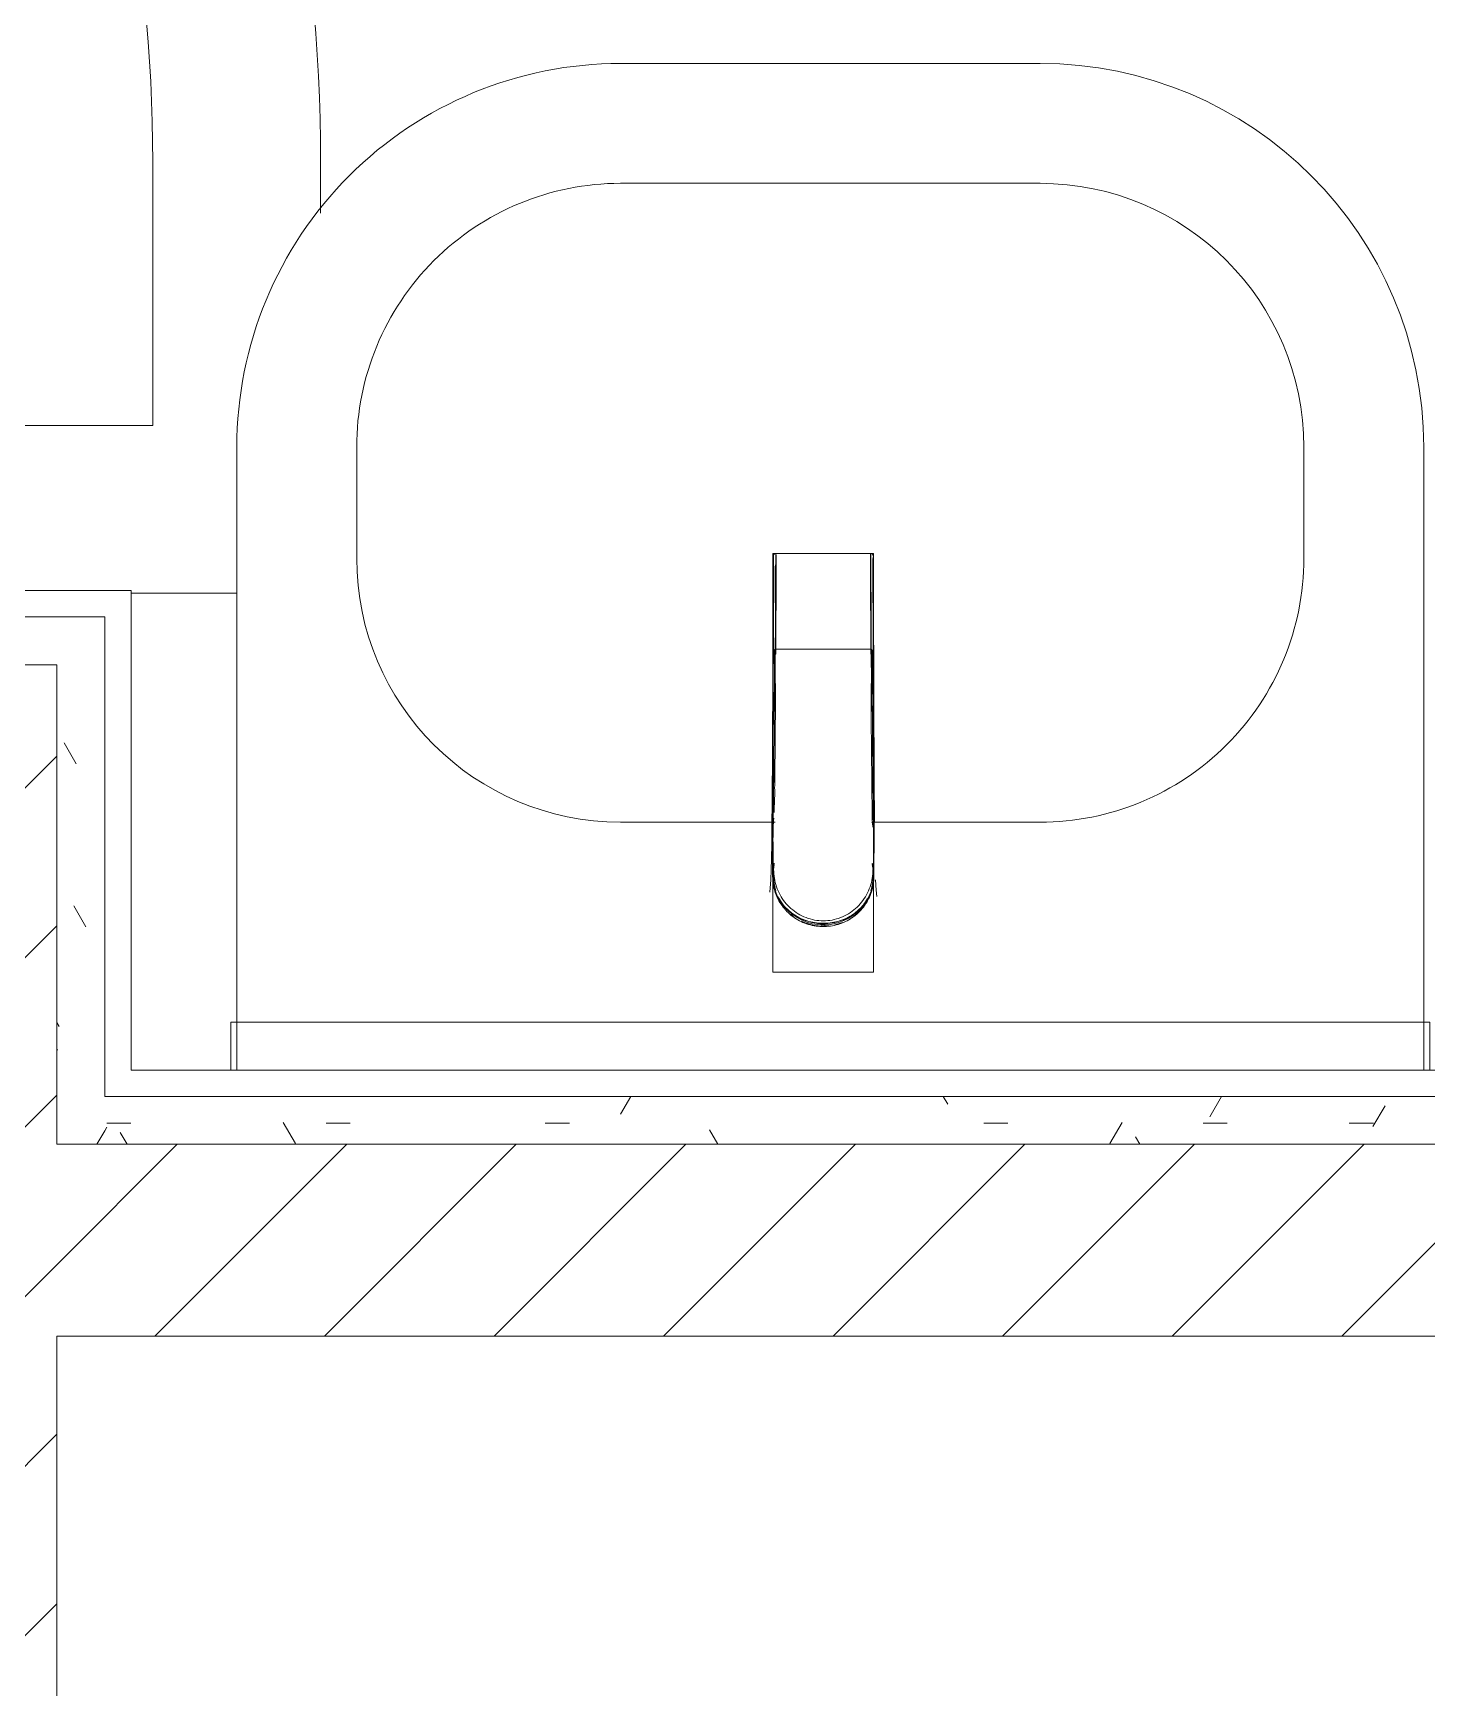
# Model space of a CAD drawing. Header units: millimetres. Extents: x 81382 to 274764, y -8553 to 29000.
# Drawn here: x 113050 to 113631, y 5400 to 6093 of the extents above; entities that cross this region are included whole.
import ezdxf

# ---------------------------------------------------------------- set-up
doc = ezdxf.new("R2010")
doc.units = ezdxf.units.MM
for name, color, linetype, lineweight in [('0-1', 7, 'Continuous', 9), ('A-WALL', 7, 'Continuous', 9), ('I-WALL', 7, 'Continuous', 9), ('P-SANR-FIXT', 7, 'Continuous', 9)]:
    doc.layers.add(name, color=color, linetype=linetype, lineweight=lineweight)
doc.layers.add('A-WALL-1', color=7, linetype='Continuous', lineweight=9, true_color=0x3c3c3c)
doc.layers.add('I-FURN-1', color=7, linetype='Continuous', lineweight=9, true_color=0xf0f0f0)
pattern_1 = [(45, (0, 0), (-35.35533905932738, 35.35533905932738), [])]
pattern_2 = [(0, (0, 0), (121.92, 30.48), [10.058, -81.382, 10.058, -81.382, -487.68]), (0, (0, 0), (121.92, 30.48), [-182.88, 10.058, -172.822, 10.058, -81.382, -213.36]), (0, (0, 0), (121.92, 30.48), [-457.2, 10.058, -50.902, 10.058, -142.342]), (120, (45.72, 15.24), (-87.35645430734967, 90.34581722939878), [10.058, -81.38199999999999, 10.058, -81.38199999999999, -487.6799999999999]), (120, (45.72, 15.24), (-87.35645430734967, 90.34581722939878), [-182.88, 10.058, -172.822, 10.058, -81.38199999999999, -213.36]), (120, (45.72, 15.24), (-87.35645430734967, 90.34581722939878), [-457.1999999999999, 10.058, -50.90199999999999, 10.058, -142.342]), (240, (60.96, 76.2), (-34.56354569265028, -120.8258172293988), [10.058, -81.382, 10.058, -81.382, -487.68]), (240, (60.96, 76.2), (-34.56354569265028, -120.8258172293988), [-182.88, 10.058, -172.822, 10.058, -81.382, -213.36]), (240, (60.96, 76.2), (-34.56354569265028, -120.8258172293988), [-457.2, 10.058, -50.902, 10.058, -142.342])]

# ---------------------------------------------------------------- blocks, each defined once
blk = doc.blocks.new('зеркало круглое500д - 1_22а зеркало круглое d500-30453653-План размещения напольных электротехнических лючков и розеток 3 этажа в осях 23-33')
at = {"layer": 'I-FURN-1'}
for p, q in [((-250.0000000001251, -2.165734258596785e-11), (-250.0000000001251, -20.00000000000845)), ((249.9999999998782, -20.00000000000845), (249.9999999998825, -8.662937034387142e-12)), ((-250, -20), (250, -20)), ((250, -20), (-250, -20))]:
    blk.add_line(p, q, dxfattribs=at)
blk = doc.blocks.new('поддон угловой - 900х900-V168-План размещения напольных электротехнических лючков и розеток 3 этажа в осях 23-33')
at = {"layer": 'P-SANR-FIXT'}
for p, q in [((380.0000000000035, -269.9999999999963), (380.0000000000035, -379.9999999999935)), ((450.000000000004, -291.4029690113288), (450.000000000004, -269.9999999999926)), ((380.0000000000035, -379.9999999999935), (-379.9999999999965, -379.9999999999934)), ((370.9654776371574, -449.9999999999939), (415.0613490578461, -449.9999999999939))]:
    blk.add_line(p, q, dxfattribs=at)
for centre, radius, start in [((-269.9999999999968, -269.9999999999949), 720.0000000000015, 359.9999999999996), ((-269.9999999999972, -269.9999999999942), 650.0000000000013, 1.272221872585407e-13)]:
    blk.add_arc(centre, radius, start, 89.9999999999997, dxfattribs=at)
blk = doc.blocks.new('Раковина Roca Debba 50x42 - гибкая подводка_ 640х550х165 PN6_3_ ХВ_ГВ накидная гайка BP DN15_ К-гл_кон_ П DN 50-30803987-План размещения напольных электротехнических лючков и розеток 3 этажа в осях 23-33')
at = {"layer": 'P-SANR-FIXT'}
for p, q in [((-254.9999999999985, -0.1619470783958465), (-254.9999999999984, -20.16194707837561)), ((240.0000000000016, -20.16194707838026), (240.0000000000016, -0.1619470783958371)), ((-254.9999999999984, -20.16194707837561), (-254.9999999999975, -259.9999999999995)), ((240.0000000000016, -260.0000000000005), (240.0000000000016, -20.16194707838026)), ((-94.99999999999837, -103.5553775447861), (-24.70918350230645, -103.5553775447855)), ((15.51848408815591, -103.5553775447851), (80.00000000000131, -103.5553775447845)), ((-204.9999999999985, -260.0000000000001), (-204.9999999999975, -213.5553775447862)), ((190.0000000000016, -213.5553775447829), (190.0000000000015, -259.9999999999991)), ((80.00000000000178, -369.999999999999), (-94.99999999999763, -369.999999999999)), ((-94.99999999999851, -419.9999999999985), (80.00000000000286, -419.9999999999995))]:
    blk.add_line(p, q, dxfattribs=at)
for centre, radius, start, end in [((-94.99999999999802, -213.5553775447858), 109.9999999999994, 90.00000000000011, 180.0000000000003), ((80.00000000000232, -213.5553775447837), 109.9999999999992, 1.081388591697596e-12, 90.00000000000058), ((-94.99999999999802, -259.9999999999995), 159.9999999999997, 179.9999999999992, 269.9999999999988), ((-94.99999999999802, -259.9999999999995), 109.9999999999996, 180.000000000001, 270.0000000000006), ((80.00000000000225, -260.0000000000004), 159.999999999999, 269.9999999999994, 5.724998426634331e-14), ((80.00000000000232, -260.0000000000005), 109.999999999999, 270, 1.488499590924926e-12)]:
    blk.add_arc(centre, radius, start, end, dxfattribs=at)
blk = doc.blocks.new('смеситель для раковины - Default-V177-План размещения напольных электротехнических лючков и розеток 3 этажа в осях 23-33')
at = {"layer": '0-1'}
for p, q in [((19.74899303452746, 151.6366968045085), (-19.75247243469381, 151.6366968045085)), ((19.81675726283902, 111.8456370811626), (-19.81651756194417, 111.8456370811626)), ((-20.3447600699195, 109.9916749555499), (-20.40197108835903, 97.38623646745589)), ((20.40577274114178, 97.38623646788903), (20.34856172268925, 109.9916749598164)), ((-22.23923922480882, 10.41332844465021), (-21.82564344246522, 15.59205301514866)), ((-20.74809917360824, 17.2212246280802), (-20.74809917360824, 16.69299501727762)), ((20.75190082639099, 16.69299501727762), (20.75190082639099, 17.2212246280802))]:
    blk.add_line(p, q, dxfattribs=at)
at = {"layer": '0-1', "flags": 128}
for points in [[(-19.75208917994451, 151.6362184671122), (-19.98970449525663, 151.6427977890951), (-20.17847348960225, 151.6018992851035), (-20.32647768324566, 151.5354533601734), (-20.44048456639248, 151.4565303584696), (-20.52692527643712, 151.3731559259323), (-20.59166119514879, 151.2904592434153), (-20.63985205551574, 151.2117237160502), (-20.67540480050206, 151.138929813356), (-20.70142471109871, 151.0729670722677), (-20.72039875244787, 151.0138182115428), (-20.73428627755296, 150.9607406266589), (-20.75162484224841, 150.8727217122183), (-20.78097523883038, 150.5538738966882), (-20.8114978481629, 149.7329148382809), (-20.83310803925755, 148.7264325089712), (-20.84839243541562, 147.6987050258787), (-20.85855196598873, 146.7128646229312), (-20.86738658547744, 145.3370862403601), (-21.08114059632703, 93.15138061032648)], [(19.74855831700729, 151.6361595455092), (20.00179684634043, 151.6281429046269), (20.2013124694476, 151.5789522544196), (20.35589975739747, 151.5083109833134), (20.47327823269861, 151.4280947911988), (20.56073342317057, 151.3455790921548), (20.62479515025858, 151.2652719579437), (20.67125149759935, 151.189965984175), (20.70450672831799, 151.1212523846718), (20.72784533733493, 151.0601943759468), (20.74397218993837, 151.0069493257611), (20.75515169376931, 150.9603671679069), (20.76311010769058, 150.9183843795944), (20.75266557082918, 150.617364403231)], [(-19.8146855818669, 111.8456178389256), (-19.90415513904668, 111.8365249355112), (-19.98586177795195, 111.8137061585576), (-20.05631819789141, 111.7821296808877), (-20.11445827264503, 111.7456564903474), (-20.20211582192796, 111.6620317174815), (-20.2518900140711, 111.5867520688191), (-20.28012522421512, 111.5260128777954), (-20.29606493906951, 111.4795422885212), (-20.30510569022554, 111.4447889783276), (-20.31045895464354, 111.4182094797906), (-20.31620857028745, 111.3783280212136), (-20.32278373471894, 111.2939375501548), (-20.32799488482005, 111.1709308763623), (-20.33225510839882, 111.0206986871609), (-20.3366612229625, 110.8021816910472), (-20.33946874138206, 110.613679586207), (-20.34278938873119, 110.2987353576755), (-20.34474735546108, 109.9915295352657)], [(12.14032599708847, -0.1415421187437687), (14.40394647340655, 1.668950587624931), (18.05693475473555, 6.118504103413966), (20.42773987869417, 11.5389717297319), (21.15287477670421, 17.1652274276017), (21.17424600791432, 36.17643440296607), (21.12481886580228, 56.03306094401534), (21.01034850614649, 111.3575496448609)], [(19.81662182241851, 111.8456366478208), (19.9264514728064, 111.8346185479214), (20.01103544452421, 111.8082854155083), (20.07700408764117, 111.7746764609489), (20.17669300752368, 111.6952016190327), (20.23617642424535, 111.6226227161937), (20.27141472872196, 111.5614510353371), (20.29203161534113, 111.5120063822327), (20.30404656544317, 111.4730215610548), (20.3111934303639, 111.4422490064452), (20.31573846525857, 111.4167097762098), (20.3240905894271, 111.3377222187886), (20.33281635236788, 111.1418105586514), (20.33771247984888, 110.9493977480268), (20.3415291019356, 110.7382914361337), (20.34601996916127, 110.3667117608803), (20.3485686130291, 109.9917533258667)], [(-18.89186811616599, 7.607505663976156), (-20.03748977365275, 10.30243771120138), (-20.76635326111764, 13.05477753554745), (-21.1414807917806, 18.55704024407771), (-21.10677040244637, 48.64820624086783), (-21.08114059632703, 93.15138061032648)], [(-21.82689458878371, 15.55972969641631), (-21.69684904477315, 19.72843974394112), (-21.59016617754969, 24.37764915213921), (-21.48100100069836, 30.76000480627451), (-21.40049570392498, 37.09225162023915), (-21.29453591180184, 49.37417295667347), (-21.19347303381502, 68.79431818155555), (-21.10222874717134, 88.00709882378641)], [(21.8238442380428, 15.59205301514866), (22.05687795808083, 11.21266780377007), (22.29575743533252, 8.674439436201636)]]:
    blk.add_lwpolyline(points, dxfattribs=at)
at = {"layer": 'P-SANR-FIXT'}
for p, q in [((21.00513532280377, 151.636666540973), (-20.99486467719623, 151.636666540973)), ((-20.99486467719623, 151.636666540973), (-20.99486467719623, -23.00001004761201)), ((21.00513532280376, -23.00001004761201), (21.00513532280377, 151.636666540973)), ((-19.67895260810136, 144.026606596803), (-19.81261094626732, 111.6800363848421)), ((19.81717442051302, 111.6799666394339), (19.68275558626871, 144.026606584135)), ((-20.42373430473773, 21.95511641752631), (-20.82467511054648, 19.81772915394433)), ((20.82847672360342, 19.81772988210421), (20.42755151743761, 21.95511382181114)), ((-20.9802665675065, 19.85063537714425), (-20.82467511054648, 19.81772915394433)), ((20.98406792972344, 19.85063754397428), (20.82847672360342, 19.81772988210421)), ((20.89599439143345, 18.53027112782451), (20.82847672360342, 19.81772988210421)), ((20.89685670491574, 18.37520672012225), (21.09785356845347, 18.44292549086427)), ((-0.5866319103652784, -2.760876055495171), (0.5848330719697744, -2.760876055495171)), ((-20.99486467719623, -23.00001004761201), (21.00513532280376, -23.00001004761201))]:
    blk.add_line(p, q, dxfattribs=at)
at = {"layer": 'P-SANR-FIXT', "flags": 128}
for points in [[(-21.11414295061297, 16.9243639201225), (-21.09581829638681, 42.15936739961406), (-20.99256475832969, 67.55821680674774), (-20.78438587829687, 118.3469356641232), (-20.68028674193932, 143.7412910952416), (-20.70163695344877, 149.3851841223136), (-20.79648898454121, 150.1581089009425), (-20.86764419792966, 145.2712041142589), (-20.89371167821938, 138.9164199569418), (-21.10187804522514, 88.08966260032864)], [(21.10568214878348, 88.08930077882391), (20.8975176336967, 138.9155879535504), (20.87145187214537, 145.2701680707597), (20.80030558443203, 150.1577552312277), (20.70544956692075, 149.3859956565182), (20.6840856582247, 143.7421302185301), (20.78818567054813, 118.3476033154038), (20.99636491935719, 67.5587913827583), (21.0996191653477, 42.15997815347545), (21.11794520322607, 16.92434035953979)], [(-20.10218377426136, 88.13189883408924), (-20.05537893836764, 99.55451845663906), (-20.00861785786481, 110.9775608008158), (-19.96183297871385, 122.4008608164696), (-19.91505186143095, 133.8232423099751), (-19.86826597929135, 145.246787221846)], [(19.87217429884691, 145.2469354682031), (19.89799134595375, 138.9008998615256), (19.9240470054304, 132.5548651959233), (19.9501037115418, 126.2088305334594), (19.97604985109883, 119.8627954212429), (20.00199525652206, 113.516760306036), (20.02797537524593, 107.1707253317642), (20.05397651322209, 100.82469044292), (20.07998415648797, 94.47865558052902), (20.10598379811833, 88.13262068560091)], [(-21.09405191805799, 18.44292520667424), (-21.09033277202166, 18.02784961093671), (-21.08661703952231, 17.61244571165079), (-21.08290471737806, 17.19681783486638), (-21.07919585228764, 16.78107578237319), (-21.07546567260889, 16.36650248944175)], [(-21.09070983928687, 18.57881587983389), (-21.08400684374692, 18.57830476897031), (-21.06820160225993, 18.57562349877612), (-21.04406483440922, 18.57241558107728), (-21.01306408493948, 18.55641849072184), (-20.97629014419534, 18.52794287614848), (-20.93570663805263, 18.50101127903596), (-20.89354820136141, 18.47554681407284)], [(-20.82467511054648, 19.8177291539443), (-20.85843391395728, 19.17400014088615), (-20.89219271717647, 18.53027112782431)], [(21.07926732396713, 16.36650235805938), (21.08299787512391, 16.78111685117116), (21.08670692914792, 17.19688016435673), (21.09041928097779, 17.61251154430884), (21.0941348398346, 18.0278962664147), (21.09785356845806, 18.44292549086422)], [(-15.90913505407252, 4.113189530071048), (-13.11345046550269, 1.634303895516821), (-9.796614685896095, -0.3600448019349453), (-6.058895182113321, -1.75878764146063), (-2.050193184227905, -2.486574497773847), (2.053875526080718, -2.486803367940714), (6.062511497654703, -1.758808158081389), (9.80025715381228, -0.3600813365922284), (11.14756400701617, 0.3513906625779589)], [(11.47477762850607, 0.5433676691279586), (13.11706734273155, 1.634286910629211), (15.91287606312991, 4.113074474590709)], [(0.5685230196267106, -3.913104222320663), (0.3451631383487636, -3.917879935938004), (0.1150317411163778, -3.920364055227929), (-0.1149263223656993, -3.92037429621976), (-0.3450559997271814, -3.91791070566837), (-0.56843530035561, -3.913154358526632)]]:
    blk.add_lwpolyline(points, dxfattribs=at)
at = {"layer": 'P-SANR-FIXT'}
for centre, major_axis, ratio, start_param, end_param in [((-19.79418433433197, 109.7018665071732), (-0.4999948413979928, 0.002271251673587012), 0.09584620223012078, 0.01729390838499856, 1.571163917550894), ((19.79798598362527, 109.7018672186429), (0.499994844600882, 0.002270545916764397), 0.09584762536029737, 4.711795026185859, 6.265891534169737), ((0.001900826263435662, 17.2212246280775), (20.75000000000009, 0), 0.9863401047215318, 3.038053842507051, 3.141592653589789), ((0.001900826263575251, 17.22122462807775), (20.75000000000007, 0), 0.986340104721531, 3.1415926535898, 3.441376980934831), ((0.001900826263575251, 16.69299501727429), (20.75, 0), 0.9863401047215319, 3.141592653589794, 3.372062163630729), ((0.001900826263575251, 17.22122462807775), (-20.75000000000005, 1.342031406742689e-12), 0.9863401047215319, 2.841808319109637, 3.141592653589855), ((0.001900826263575251, 16.69299501727429), (20.75000000000001, 0), 0.9863401047215312, 6.052715787134646, 6.283185307179575), ((0.001900826263435662, 17.2212246280775), (20.75000000000009, 0), 0.9863401047215322, 3.12455317608864e-15, 0.1035388110627967), ((0.001900826263575251, 16.69299501727429), (20.74999999999999, 0), 0.9863401047215331, 3.57112699459451, 3.769911184307749), ((0.001900826263575251, 17.22122462807775), (20.75000000000004, 0), 0.9863401047215336, 3.613982806743105, 5.358407981578402), ((0.001900826263575251, 16.69299501727429), (20.75000000000001, 0), 0.9863401047215309, 5.376246344305661, 5.846752158313699), ((0.001900826263575251, 17.22122462807775), (20.75000000000004, 0), 0.9863401047215334, 5.499138851310946, 5.804813311363487), ((0.001900826263575251, 16.69299501727429), (20.74999999999999, 0), 0.9863401047215332, 3.994762550340865, 4.078155740155074), ((0.001900826263575251, 16.69299501727429), (20.74999999999999, 0), 0.9863401047215332, 4.276565900730908, 4.807479091689769), ((0.001900826263575251, 16.69299501727429), (20.75000000000001, 0), 0.9863401047215313, 4.933799570291398, 5.107359516975287)]:
    blk.add_ellipse(centre, major_axis=major_axis, ratio=ratio, start_param=start_param, end_param=end_param, dxfattribs=at)
for points, knots in [([(-19.86826597929128, 145.2467872218508), (-19.86519401544539, 145.9778583353794), (-19.85650393047202, 147.4188600576949), (-19.8376463328884, 149.3063727834596), (-19.80751826001748, 150.7350430655503), (-19.77794262915132, 151.492502279909), (-19.75972075874584, 151.6364464317932), (-19.7522404728097, 151.6365789189006)], [0, 0, 0, 0, 0.1, 0.2, 0.3, 0.4, 0.4725858749550069, 0.4725858749550069, 0.4725858749550069, 0.4725858749550069]), ([(-19.75216353759561, 151.636578151241), (-19.74936451276118, 151.6364727043896), (-19.73638227770942, 151.5963701682402), (-19.71439219495809, 151.1913785093308), (-19.69528391570385, 150.0157048665476), (-19.68204799431738, 148.3125356409302), (-19.67643336781406, 146.245258851651), (-19.67731656039007, 144.7597634910055), (-19.67895260810129, 144.0266065968051)], [0.4728347459976995, 0.4728347459976995, 0.4728347459976995, 0.4728347459976995, 0.5, 0.6, 0.7, 0.8, 0.9, 1, 1, 1, 1]), ([(19.68275558626866, 144.0266065841371), (19.68182002287423, 144.7597083798621), (19.68176117233629, 146.2451089369336), (19.68737307205088, 148.312333571036), (19.69789510698081, 150.0155221253001), (19.71400876563968, 151.1912853490646), (19.73403266786723, 151.5968113096697), (19.74610138970228, 151.6366278393567), (19.74875295009229, 151.6365771995606)], [0, 0, 0, 0, 0.1, 0.2, 0.3, 0.4, 0.5, 0.5274121475521814, 0.5274121475521814, 0.5274121475521814, 0.5274121475521814]), ([(19.74878450151246, 151.6365761904131), (19.75579651891979, 151.6362615745894), (19.77339960448984, 151.4921596474467), (19.8072485571771, 150.7349661341526), (19.84217710724101, 149.3063697519586), (19.86146960857427, 147.4188682195558), (19.86963658661481, 145.977865570222), (19.87206895800867, 145.2467870027977)], [0.5275208660484157, 0.5275208660484157, 0.5275208660484157, 0.5275208660484157, 0.6, 0.7, 0.8, 0.9, 1, 1, 1, 1]), ([(-19.8164552351393, 111.8449297614363), (-19.81314660881609, 111.8444915429046), (-19.80494317230859, 111.7033903345779), (-19.79472133328444, 110.930368025024), (-19.79349383470701, 110.0712440711998), (-19.79418433544649, 109.6539429162146)], [0.469554810487844, 0.469554810487844, 0.469554810487844, 0.469554810487844, 0.6, 0.8, 1, 1, 1, 1]), ([(19.7979859879735, 109.6539429162147), (19.7947065904967, 110.0711284726863), (19.79231016410581, 110.9301067970097), (19.80379450863893, 111.7033498713361), (19.81290258375916, 111.8445000728338), (19.81667250352456, 111.8449298089696)], [0, 0, 0, 0, 0.2, 0.4, 0.5304747672747328, 0.5304747672747328, 0.5304747672747328, 0.5304747672747328]), ([(-20.4019000858147, 97.38540740623422), (-20.42991119614886, 91.14719878257311), (-20.47985434007932, 81.84734666067622), (-20.56541486886315, 69.66848146116504), (-20.64705139496134, 59.97945133805067), (-20.72286580505463, 52.60284843055491), (-20.78429280301874, 47.38945972015124), (-20.81064912105694, 45.2417537228475), (-20.83191699794137, 43.53280826741418), (-20.85369455167156, 41.84252003920377), (-20.8817445811748, 39.75895945536878), (-20.90992810437627, 37.68025665256717), (-20.9292573863875, 36.21100949946172), (-20.94011705952158, 35.36482577484257), (-20.95688646738096, 34.10385867813066), (-20.97719328153888, 32.64383997336277), (-20.9995793093983, 30.95664796284936), (-21.01546985272523, 29.67289875148509), (-21.02757901046228, 28.58072195323544), (-21.03632587342156, 27.6887277744523), (-21.04444365856035, 26.78452649118179), (-21.05396749266651, 25.64166912626233), (-21.07453100814768, 22.85294802602546), (-21.08703241880787, 20.43612122001367), (-21.09405191805799, 18.4429252066743)], [0, 0, 0, 0, 0.2222222222222222, 0.3333333333333333, 0.4444444444444444, 0.5833333333333333, 0.6180555555555555, 0.6527777777777777, 0.6701388888888888, 0.6875, 0.7222222222222222, 0.7569444444444444, 0.7743055555555556, 0.7829861111111112, 0.7916666666666667, 0.826388888888889, 0.84375, 0.8611111111111112, 0.8784722222222223, 0.8871527777777779, 0.8958333333333334, 0.9131944444444444, 0.9305555555555556, 1, 1, 1, 1]), ([(-20.5275907271966, 43.60780042400042), (-20.51270516703976, 44.09582918539284), (-20.4935241568691, 44.90200422806332), (-20.46404876550471, 45.87553598484906), (-20.43506665961469, 46.53944871693613), (-20.40481133977013, 47.04807321188779), (-20.3718627317024, 47.55451856328887), (-20.33543117720735, 48.20899061006118), (-20.28523872753124, 49.31897355372271), (-20.25625645266443, 50.83837572353477), (-20.27198609512419, 52.68975487063732), (-20.28020683329277, 54.76637617840376), (-20.24587705626948, 57.12045778543479), (-20.20040082275666, 60.46713552836797), (-20.11365343217881, 67.00166360435148), (-20.01979840375973, 78.44191356137283), (-19.92442157586789, 90.50079943793983), (-19.9019762154965, 97.43189229077134)], [0.3665203325381233, 0.3665203325381233, 0.3665203325381233, 0.3665203325381233, 0.3928571428571428, 0.4107142857142857, 0.4196428571428571, 0.4285714285714285, 0.4375, 0.4464285714285714, 0.4642857142857143, 0.5, 0.5357142857142857, 0.5714285714285714, 0.6071428571428571, 0.6428571428571428, 0.7142857142857143, 0.8571428571428571, 1, 1, 1, 1]), ([(19.90577787044344, 97.43189204182856), (19.92432956438195, 90.50407918830675), (20.02529625466835, 78.42997931701068), (20.1187620799551, 66.88531389797318), (20.20526492137366, 60.33926768222628), (20.25222798392923, 56.98865358446229), (20.28408191879615, 54.63353087725387), (20.28472202932037, 52.55698747690206), (20.28569655125181, 50.70653819745247), (20.31808653925865, 49.18881022113263), (20.35967581976937, 48.08125800796758), (20.3871580473946, 47.42873563499128), (20.41155495973608, 46.92411062616419), (20.42989890085834, 46.41767660613681), (20.43773929297141, 45.7572003407467), (20.42541712377527, 44.61943845568177), (20.38010053344948, 43.00853572511014), (20.39917057719477, 41.30578851462533), (20.4751151885267, 40.01497325875879), (20.53663748848059, 39.24127933199939), (20.60879256100866, 38.48913838432558), (20.6647744369815, 37.89708017207824), (20.69790749494048, 37.50531638559028)], [0, 0, 0, 0, 0.1428571428571428, 0.2857142857142857, 0.3571428571428571, 0.3928571428571428, 0.4285714285714285, 0.4642857142857143, 0.5, 0.5357142857142857, 0.5535714285714286, 0.5625, 0.5714285714285714, 0.5803571428571428, 0.5892857142857142, 0.6071428571428571, 0.6428571428571428, 0.6785714285714286, 0.6964285714285714, 0.7053571428571428, 0.7142857142857143, 0.730171825266519, 0.730171825266519, 0.730171825266519, 0.730171825266519]), ([(21.09785356845806, 18.44292549086446), (21.09504745716869, 19.24023800943697), (21.08848313245687, 20.81578373694934), (21.07577315059117, 23.121731457368), (21.06281322436828, 24.99587785355545), (21.05098478239604, 26.46597776727218), (21.04148383800219, 27.55580528827208), (21.03094354196566, 28.62530770371612), (21.01528218349279, 30.02010765057663), (20.99355278496086, 31.72104032062601), (20.97050595708026, 33.39391849221811), (20.95455195236833, 34.56633271097018), (20.94559570915569, 35.23866031046967), (20.93902150029338, 35.74537860325177), (20.93248878857626, 36.25219026282846), (20.92366966251897, 36.92455607329211), (20.90809411512984, 38.09592822553704), (20.88555260370666, 39.75913254043158), (20.8631152339487, 41.42599986118421), (20.84548582774896, 42.77098138614827), (20.82823036073009, 44.12903180463124), (20.80703124965334, 45.84147467391072), (20.77355220883705, 48.59964348762793), (20.71731736059617, 53.4963115684822), (20.64457102134432, 60.72592076718589), (20.57549368333785, 68.92281341156266), (20.52085729598355, 76.51528184658048), (20.46280470695464, 85.72509740908816), (20.42670628091514, 92.70671071854004), (20.40570173832744, 97.38540740945423)], [0, 0, 0, 0, 0.02777777777777778, 0.05555555555555555, 0.08333333333333333, 0.09722222222222221, 0.1111111111111111, 0.125, 0.1388888888888889, 0.1666666666666667, 0.1944444444444444, 0.2083333333333333, 0.2152777777777778, 0.2222222222222222, 0.2291666666666667, 0.2361111111111111, 0.25, 0.2777777777777778, 0.3055555555555556, 0.3194444444444444, 0.3333333333333333, 0.361111111111111, 0.3888888888888888, 0.4444444444444444, 0.5555555555555556, 0.6666666666666666, 0.75, 0.8333333333333333, 1, 1, 1, 1]), ([(-21.10187804522514, 88.08966260032864), (-21.11053334721106, 85.72818141989616), (-21.1239010461815, 82.18722319503493), (-21.14238203472186, 77.46697880040259), (-21.15679567522368, 73.93029982980434), (-21.17086539826202, 70.38517436010964), (-21.18474928838538, 66.83363788366206), (-21.19727500623953, 63.88373905452931), (-21.20832939301782, 61.53527350874172), (-21.21737449991612, 59.78414525108289), (-21.22690658579268, 58.03427359106753), (-21.23987016169444, 55.6944270050811), (-21.2570666525815, 52.7764097420558), (-21.27999304005795, 49.31467146457989), (-21.30623941644123, 45.95029614351607), (-21.33597480818595, 42.64573067884418), (-21.3576414245007, 40.46832318929085), (-21.36896617853437, 39.39646365922805)], [0, 0, 0, 0, 0.08333333333333333, 0.125, 0.1666666666666667, 0.2083333333333333, 0.25, 0.2916666666666666, 0.3125, 0.3333333333333333, 0.3541666666666666, 0.375, 0.4166666666666666, 0.4583333333333333, 0.5, 0.5416666666666666, 0.5833333333333333, 0.5833333333333333, 0.5833333333333333, 0.5833333333333333]), ([(20.10038456958094, 88.1318988340897), (20.14711020814741, 88.20790800897224), (20.24370298356871, 88.28510026469634), (20.37799263582396, 88.22864159441379), (20.49409262282082, 88.03509023491368), (20.58924775099857, 87.78289748673251), (20.67524072513189, 87.51895609657021), (20.74971420975674, 87.28338419441012), (20.82236036484602, 87.09948417078381), (20.88398281942079, 86.95839310458337), (20.9210887811158, 86.81071976321468), (20.93508983352049, 86.74144119720519)], [0, 0, 0, 0, 0.1, 0.19375, 0.25, 0.3, 0.35, 0.4, 0.45, 0.525, 0.575, 0.575, 0.575, 0.575]), ([(21.36818853748433, 39.80517030750593), (21.36438477190474, 40.18844794339103), (21.35668458503042, 40.97397993057376), (21.34127017997085, 42.55697192622841), (21.32183700810586, 44.65326614649541), (21.2982333581702, 47.53297553113175), (21.27466692858544, 50.90821927827405), (21.24999443523937, 55.1316175288655), (21.22442926800836, 59.98921939613784), (21.19955342645195, 65.07303821586719), (21.17694335191975, 69.9245567162937), (21.15682910891796, 74.4814158332565), (21.13181292322689, 80.59619466792113), (21.11550783748267, 85.10465966028605), (21.10568214878348, 88.0893007788239)], [0.5714285714285714, 0.5714285714285714, 0.5714285714285714, 0.5714285714285714, 0.5892857142857142, 0.6071428571428571, 0.6428571428571428, 0.6785714285714286, 0.7142857142857143, 0.75, 0.7857142857142857, 0.8214285714285714, 0.8571428571428571, 0.8928571428571428, 0.9285714285714286, 1, 1, 1, 1]), ([(-20.98026683228807, 19.85063537696103), (-20.97250819219757, 20.54902947290109), (-20.94641224836289, 21.91775496276854), (-20.90379668323084, 23.93507177699847), (-20.88054622628335, 25.63166195861401), (-20.87356600782425, 26.85248884122695), (-20.87272254269441, 27.56434606380083), (-20.87202022140306, 28.10391247517297), (-20.87764630537368, 28.66010903565684), (-20.89857019113931, 29.43652072010631), (-20.95558108340285, 30.87508676958964), (-21.04604061223358, 33.14085092760793), (-21.03717162929411, 35.54318401712026), (-20.94968837943818, 37.39560161918074), (-20.86254725058012, 38.4777106680645), (-20.78714028384594, 39.28366661612731), (-20.72050681815941, 40.06769287860529), (-20.67098913255122, 40.71873967871515), (-20.64149241571187, 41.16799980825647), (-20.6359805720303, 41.2546095843398)], [0, 0, 0, 0, 0.03571428571428571, 0.07142857142857142, 0.1071428571428571, 0.125, 0.1339285714285714, 0.1428571428571428, 0.1517857142857143, 0.1607142857142857, 0.1785714285714285, 0.2142857142857143, 0.25, 0.2678571428571428, 0.2857142857142857, 0.2946428571428571, 0.3035714285714285, 0.3214285714285714, 0.3257252593883929, 0.3257252593883929, 0.3257252593883929, 0.3257252593883929]), ([(20.89249205629941, 33.87700707975905), (20.89827740123159, 33.63903677784072), (20.92039409329708, 32.46216332863455), (20.90581241064285, 30.86947503404758), (20.87808728366038, 29.21509854892863), (20.87434894019216, 28.26461630850407), (20.88252517247248, 27.54437814002635), (20.88929063102039, 26.83064956542039), (20.9035775770847, 25.60763044026504), (20.92928054550978, 23.9101714671974), (20.96487631643332, 21.89914505658619), (20.98160197551907, 20.54137694396558), (20.98406815908447, 19.85063754381559)], [0.7766981492423559, 0.7766981492423559, 0.7766981492423559, 0.7766981492423559, 0.7857142857142857, 0.8214285714285714, 0.8392857142857142, 0.8571428571428571, 0.8660714285714286, 0.875, 0.8928571428571428, 0.9285714285714286, 0.9642857142857143, 1, 1, 1, 1]), ([(-0.56843530035561, -3.913154358526632), (-1.635722572862581, -3.883508996825911), (-3.792897066273056, -3.664869195865871), (-6.987620647462289, -2.835012252550901), (-10.00383538304493, -1.539779220676001), (-12.76494388415118, 0.1913260146479402), (-15.19426735393046, 2.326860882003806), (-17.26737451292633, 4.797264032966865), (-18.67826225379193, 7.094037625621817), (-19.5811994850273, 9.04834880469142), (-20.14199201330039, 10.57164982734012), (-20.57996324045575, 12.13967289874652), (-20.9952053267058, 14.26095576492928), (-21.11550228402658, 15.86663657558858), (-21.11411783997007, 16.92440935650648)], [0, 0, 0, 0, 0.1, 0.2, 0.3, 0.4, 0.5, 0.6, 0.7, 0.75, 0.8, 0.8500000000000001, 0.9, 1, 1, 1, 1]), ([(-20.98327694966808, 19.8506510081293), (-21.01048070224991, 19.70789866166869), (-21.04127938407909, 19.49338914064266), (-21.06573008115432, 19.20488956155067), (-21.0831355175027, 18.91614603237903), (-21.09021497781872, 18.70115145949597), (-21.09248050247805, 18.55793429097091)], [0, 0, 0, 0, 0.3333333333333333, 0.5, 0.6666666666666666, 1, 1, 1, 1]), ([(-21.07546567261218, 16.36650248944178), (-21.0561095425004, 14.26414494274137), (-20.44609130017901, 11.06708270940635), (-18.74960020213609, 7.645477342979111), (-17.51183605646896, 5.808728661867483), (-16.44573466923327, 4.487710136347649), (-15.24207120823464, 3.2373925717812), (-13.91037363684033, 2.078853610334602), (-12.45919257013311, 1.021768230362826), (-10.90250223678063, 0.07731821034363022), (-9.245900674151752, -0.7462110150882092), (-6.914608356503558, -1.665634377999197), (-3.835537041473867, -2.450815025930863), (0.00192680489066299, -2.773037771363276), (3.839318196804452, -2.45063614063535), (6.918487982858127, -1.665671270921497), (8.958083253477014, -0.8610974175414681), (10.07818631141672, -0.334742276153184), (10.89433129002666, 0.09297491121145046), (11.68189970034373, 0.5468422567620533), (12.6925318466757, 1.181948489578197), (13.88667553544363, 2.039191349341676), (14.99417707742312, 2.994085550570273), (15.83001673515777, 3.828909684862908), (16.43010646145499, 4.490921259872435), (17.00853881865066, 5.202981278609771), (17.74715669425582, 6.219917128346886), (18.5864169593818, 7.583109197657831), (19.27864004337851, 8.986342479996454), (19.67856684170828, 9.939897849880577), (19.88330666193265, 10.46976980563062), (20.02488714799663, 10.85664869461077), (20.15569932836909, 11.23609479919076), (20.31733039724474, 11.73831863048582), (20.56662497071914, 12.60244055066832), (20.83201319808263, 13.79218883060872), (21.020746106387, 15.13511594918811), (21.07066465481882, 15.96739565497332), (21.07926732397065, 16.36650235805919)], [0, 0, 0, 0, 0.1111111111111111, 0.1666666666666667, 0.1944444444444444, 0.2222222222222222, 0.25, 0.2777777777777778, 0.3055555555555556, 0.3333333333333333, 0.361111111111111, 0.3888888888888888, 0.4444444444444444, 0.5, 0.5555555555555556, 0.6111111111111112, 0.6388888888888888, 0.6527777777777777, 0.6666666666666666, 0.6805555555555556, 0.6944444444444444, 0.7222222222222222, 0.75, 0.7638888888888888, 0.7777777777777778, 0.7916666666666667, 0.8055555555555556, 0.8333333333333333, 0.861111111111111, 0.875, 0.8819444444444444, 0.8888888888888888, 0.8958333333333333, 0.9027777777777777, 0.9166666666666666, 0.9444444444444444, 0.9722222222222222, 1, 1, 1, 1]), ([(-20.78635795530987, 14.62195920899715), (-20.73929165530518, 14.11595971832918), (-20.55686099567147, 12.85661263135317), (-20.22295944749408, 11.61737971846162), (-19.97467542611485, 10.88503680616089)], [0, 0, 0, 0, 0.4, 1, 1, 1, 1]), ([(21.11231574357486, 16.9243855498841), (21.11344395149806, 15.86936987650622), (20.95325883673395, 13.73345610909771), (20.20138384663407, 10.55759198261317), (18.95901274904595, 7.551179784324481), (16.70259288467056, 3.866721477646367), (12.9306453285705, 0.008007792808063878), (7.074645477079201, -3.076381938323703), (2.703009707307133, -3.854614591614801), (0.5685230196266278, -3.913104222320666)], [0, 0, 0, 0, 0.1, 0.2, 0.3, 0.4, 0.6, 0.8, 1, 1, 1, 1]), ([(19.97792132405443, 10.88492025281132), (20.16152390800357, 11.42749468124961), (20.51548026012504, 12.66221044704294), (20.72404834514189, 13.91988030590601), (20.79036273253023, 14.62199389788729)], [0, 0, 0, 0, 0.4444444444444444, 1, 1, 1, 1]), ([(-19.97467542611485, 10.88503680616089), (-19.60682544544219, 9.800667842804668), (-18.54270459918005, 7.413941250264581), (-16.9504672361114, 5.228817631196337), (-15.90913505407251, 4.113189530071048)], [0, 0, 0, 0, 0.4444444444444444, 1, 1, 1, 1]), ([(15.9128760631299, 4.113074474590699), (16.74626368808608, 5.005582940079312), (18.3959279075417, 7.155585567442737), (19.51891750039302, 9.528996229575228), (19.97792132405442, 10.88492025281131)], [0, 0, 0, 0, 0.4444444444444444, 1, 1, 1, 1]), ([(-0.5823486505213111, -3.912719667859189), (-0.5704531563427803, -3.880253137923054), (-0.5584368584103604, -3.747947659649626), (-0.5568718894395733, -3.452951711204238), (-0.5644185112361553, -3.143834633404374), (-0.5769528451148399, -2.901096577517992), (-0.5866320969039122, -2.760876055495398)], [0, 0, 0, 0, 0.3636363636363636, 0.5454545454545454, 0.7272727272727273, 1, 1, 1, 1]), ([(0.5824779473511796, -3.91266720498427), (0.5989748338833409, -3.880010791906375), (0.6163479372539954, -3.747502822343548), (0.6205899982693363, -3.452489015398454), (0.6124763040356397, -3.143504402307372), (0.5970672860724684, -2.900940228270319), (0.5848328922236021, -2.760876055495398)], [0, 0, 0, 0, 0.3636363636363636, 0.5454545454545454, 0.7272727272727273, 1, 1, 1, 1])]:
    blk.add_open_spline(points, degree=3, knots=knots, dxfattribs=at)
for points in [[(-19.82177504778487, 111.7981605067939), (-19.82000454337386, 111.829668560214), (-19.81822131894407, 111.8451470423462), (-19.81645803521227, 111.844930119103)], [(19.81667478163471, 111.84493006192), (19.8186829119955, 111.845147099919), (19.82074039234697, 111.8296744363523), (19.82282749212019, 111.798177715991)], [(-20.10218377426136, 88.1318988340897), (-20.36517326592026, 88.16512325210863), (-20.62485451239615, 88.18365201747145), (-20.80890944285871, 88.18349178347803)], [(-20.04687265875622, 85.72778394949468), (-20.07362141256371, 86.52934010675004), (-20.09215459142589, 87.33091408533902), (-20.10218377426134, 88.13189883408992)], [(20.10598675298867, 88.1318992052804), (20.09558538468036, 87.3366293313543), (20.07682601855096, 86.54077762033431), (20.04998921345332, 85.74493827033842)], [(-20.43681549268448, 22.53598116361917), (-20.67597733042275, 21.65620405483406), (-20.85794736127985, 20.75917709589132), (-20.98026683228807, 19.85063537696104)], [(20.98406815908447, 19.85063754381559), (20.86178462994815, 20.75924758952181), (20.68003450482055, 21.65555640599408), (20.44099084761572, 22.53479167228994)], [(-20.89449538118533, 18.37520959816528), (-20.99461250089343, 18.37036940330714), (-21.09426737695239, 18.41916399417661), (-21.09350419028641, 18.48200803796483)], [(-20.8940870740465, 18.32959181229428), (-20.87967811051228, 17.7123018301007), (-20.88299187389287, 16.47486298879609), (-20.84361029895447, 15.23832786858713), (-20.78635795530987, 14.62195920899715)], [(20.70548727934773, 19.90080635870769), (20.7165967344669, 17.45281256877136), (19.91404596547255, 12.55426463637971), (16.34130089574554, 6.008873317067086), (10.74448385879589, 1.055421976372719), (3.750738311410307, -1.627498717002903), (-3.746936908333576, -1.627498709149873), (-10.7406824297408, 1.055422208661325), (-16.33749938663719, 6.008873150076572), (-19.91024443719337, 12.55426623218213), (-20.71279500737265, 17.45280989751767), (-20.70168562195668, 19.9008066064196)], [(20.79036273253023, 14.62199389788729), (20.8492098582551, 15.24605776452862), (20.88840250861056, 16.49776307213877), (20.88289575864397, 17.7502937938338), (20.89685670491573, 18.37520672012225)], [(21.09539957847742, 18.53606666265265), (21.09135137505819, 18.51631919509725), (20.99569231138103, 18.51333778336323), (20.89599439143344, 18.53027112782449)], [(21.09753014597097, 18.48939856644713), (21.09686811642288, 18.5645387110461), (21.09418351283648, 18.71518402389298), (21.0854235914574, 18.94180349112487), (21.07313780356801, 19.17039017689155), (21.05556545743867, 19.3987567335152), (21.0276808142027, 19.62508411078108), (21.00204337364604, 19.77556038856725), (20.98707833903857, 19.85064984581928)], [(-3.039169720502952, -2.548475193000877), (-2.240701740223116, -2.666591319527794), (-1.423754765388625, -2.737825177171243), (-0.5866319103652784, -2.760876055495171)]]:
    blk.add_open_spline(points, degree=3, dxfattribs=at)

msp = doc.modelspace()

# ---------------------------------------------------------------- hatches: boundary and pattern name
at = {"layer": 'I-WALL'}
h = msp.add_hatch(dxfattribs=at)
h.set_pattern_fill('FP_35', color=256, style=0, pattern_type=2)
h.set_pattern_definition(pattern_2)
h.paths.add_polyline_path([(113059.9999999988, 5830.000005335833), (113079.9999999988, 5830.000005335833), (113079.9999999988, 5850.000005335836), (112259.9999999988, 5850.000005335836), (112259.9999999988, 5830.000005335836), (112979.9999999988, 5830.000005335833)])
h = msp.add_hatch(dxfattribs=at)
h.set_pattern_fill('FP_5', color=256, style=0, pattern_type=2)
h.set_pattern_definition(pattern_1)
h.paths.add_polyline_path([(113059.9999999988, 5400.000005335284), (113059.9999999988, 5830.000005335833), (112979.9999999988, 5830.000005335833), (112979.9999999988, 5400.000005335284)])
h = msp.add_hatch(dxfattribs=at)
h.set_pattern_fill('FP_35', color=256, style=0, pattern_type=2)
h.set_pattern_definition(pattern_2)
h.paths.add_polyline_path([(113079.9999999988, 5629.999963760857), (113079.9999999988, 5830.000005335833), (113059.9999999988, 5830.000005335833), (113059.9999999988, 5629.999963760857)])
h = msp.add_hatch(dxfattribs=at)
h.set_pattern_fill('FP_35', color=256, style=0, pattern_type=2)
h.set_pattern_definition(pattern_2)
h.paths.add_polyline_path([(115659.9999999988, 5629.999963760853), (115659.9999999988, 5649.999963760849), (113079.9999999988, 5649.999963760862), (113079.9999999988, 5629.999963760857), (115639.9999999988, 5629.999963760853)])
h = msp.add_hatch(dxfattribs=at)
h.set_pattern_fill('FP_5', color=256, style=0, pattern_type=2)
h.set_pattern_definition(pattern_1)
h.paths.add_polyline_path([(115236.1468952263, 5549.99996376085), (115559.9999999988, 5549.99996376085), (115559.9999999988, 5629.999963760853), (113059.9999999988, 5629.999963760857), (113059.9999999988, 5549.999963760858), (115077.1551554526, 5549.99996376085)])

# ---------------------------------------------------------------- linework, layer by layer
at = {"layer": 'A-WALL'}
for p, q in [((112239.9999999987, 5830.00000533583), (113059.9999999987, 5830.000005335828)), ((113059.9999999987, 5629.999963760853), (115639.9999999987, 5629.999963760844))]:
    msp.add_line(p, q, dxfattribs=at)
at = {"layer": 'A-WALL-1'}
for p, q in [((113079.9999999987, 5850.000005335828), (112259.9999999987, 5850.00000533583)), ((113079.9999999987, 5649.999963760853), (113079.9999999987, 5850.000005335828)), ((113059.9999999987, 5629.999963760853), (113059.9999999987, 5830.000005335828)), ((115659.9999999987, 5649.999963760844), (113079.9999999987, 5649.999963760853)), ((113059.9999999987, 5549.999963760853), (115559.9999999987, 5549.999963760844)), ((113059.9999999987, 5400.000005335276), (113059.9999999987, 5549.999963760853))]:
    msp.add_line(p, q, dxfattribs=at)
at = {"layer": 'I-WALL'}
for p, q in [((112270.9999999987, 5861.00000533583), (113090.9999999987, 5861.000005335827)), ((113090.9999999987, 5861.000005335827), (113090.9999999987, 5660.999963760853)), ((113090.9999999987, 5660.999963760853), (115670.9999999987, 5660.999963760844))]:
    msp.add_line(p, q, dxfattribs=at)

# ---------------------------------------------------------------- block references
at = {"layer": 'I-FURN-1', "rotation": 180}
msp.add_blockref('зеркало круглое500д - 1_22а зеркало круглое d500-30453653-План размещения напольных электротехнических лючков и розеток 3 этажа в осях 23-33', (113382.643699464, 5660.99996376084), dxfattribs=at)
at = {"layer": 'P-SANR-FIXT'}
for name, p in [('поддон угловой - 900х900-V168-План размещения напольных электротехнических лючков и розеток 3 этажа в осях 23-33', (112720.0345223615, 6309.838067197765)), ('смеситель для раковины - Default-V177-План размещения напольных электротехнических лючков и розеток 3 этажа в осях 23-33', (113379.6893203003, 5724.749755889153))]:
    msp.add_blockref(name, p, dxfattribs=at)
at = {"layer": 'P-SANR-FIXT', "rotation": 180}
msp.add_blockref('Раковина Roca Debba 50x42 - гибкая подводка_ 640х550х165 PN6_3_ ХВ_ГВ накидная гайка BP DN15_ К-гл_кон_ П DN 50-30803987-План размещения напольных электротехнических лючков и розеток 3 этажа в осях 23-33', (113375.0958714194, 5660.838016682453), dxfattribs=at)

doc.saveas('drawing.dxf')
